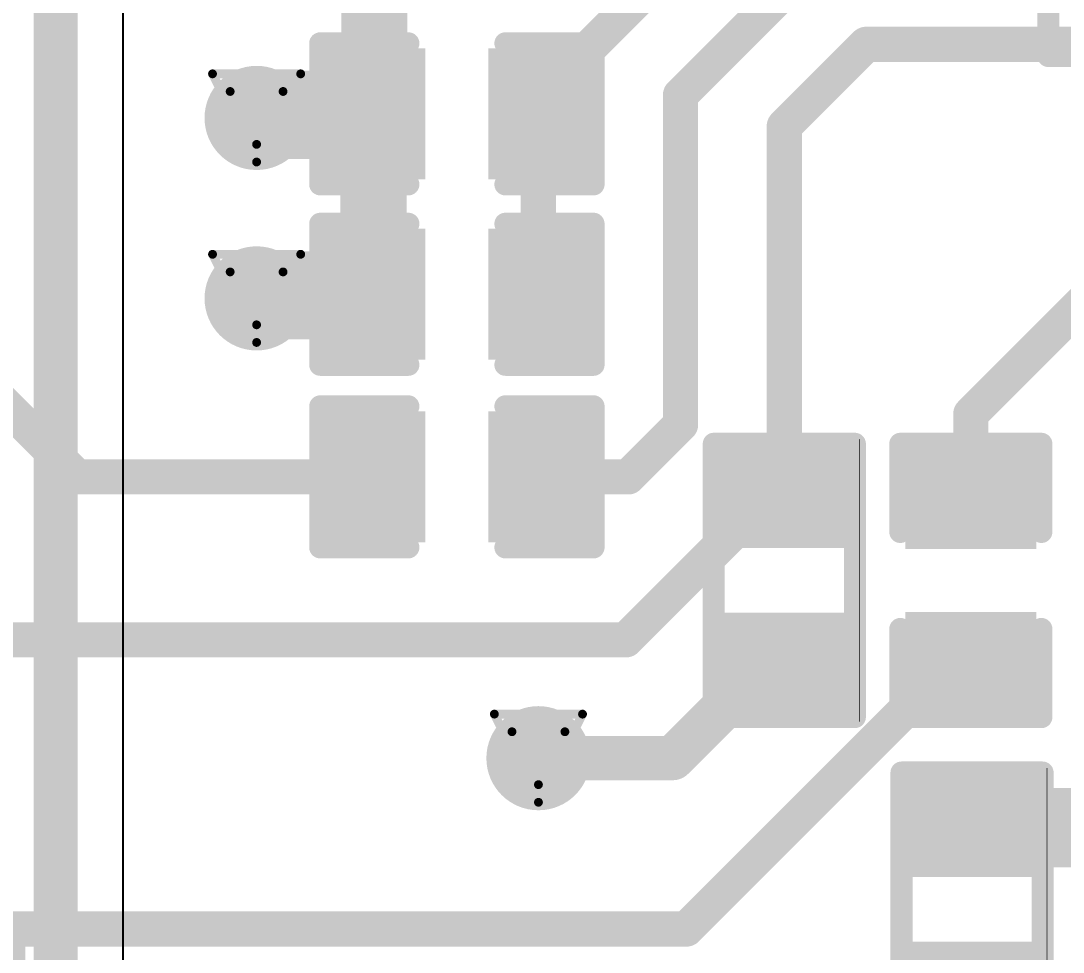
# Model space of a CAD drawing. Header units: inches. Extents: x -1 to 208, y -10 to 150.
# Drawn here: x 6.61 to 12.61, y 42.51 to 47.88 of the extents above; entities that cross this region are included whole.
import ezdxf

# ---------------------------------------------------------------- set-up
doc = ezdxf.new("R2010")
doc.units = ezdxf.units.IN
for name, color, linetype in [('Bottom Layer', 5, 'Continuous'), ('Drill Drawing', 1, 'Continuous'), ('Top Layer', 1, 'Continuous'), ('Top Overlay', 2, 'Continuous'), ('Top Paste', 8, 'Continuous'), ('Top Solder', 216, 'Continuous'), ('Via Holes', 16, 'Continuous')]:
    doc.layers.add(name, color=color, linetype=linetype)
doc.styles.add('Arial Black_Bold', font='', dxfattribs={"height": 0.2})
doc.styles.get('Arial Black_Bold').set_extended_font_data('Arial Black', bold=True)

# ---------------------------------------------------------------- blocks, each defined once
blk = doc.blocks.new('QFN_28_EP_4_4__7')
at = {"layer": 'Top Layer'}
for points in [[(-1.24, 2.2655), (-1.24, 1.6005), (-1.46, 1.6005), (-1.46, 2.2655)], [(-0.79, 2.2655), (-0.79, 1.6005), (-1.01, 1.6005), (-1.01, 2.2655)], [(-0.34, 2.2655), (-0.34, 1.6005), (-0.56, 1.6005), (-0.56, 2.2655)], [(0.11, 2.2655), (0.11, 1.6005), (-0.11, 1.6005), (-0.11, 2.2655)], [(0.56, 2.2655), (0.56, 1.6005), (0.34, 1.6005), (0.34, 2.2655)], [(1.01, 2.2655), (1.01, 1.6005), (0.79, 1.6005), (0.79, 2.2655)], [(1.46, 2.2655), (1.46, 1.6005), (1.24, 1.6005), (1.24, 2.2655)], [(-2.2655, 1.46), (-1.6005, 1.46), (-1.6005, 1.24), (-2.2655, 1.24)], [(1.6005, 1.46), (2.2655, 1.46), (2.2655, 1.24), (1.6005, 1.24)], [(-1.2, -1.2), (-1.2, 1.2), (1.2, 1.2), (1.2, -1.2)], [(-2.2655, 1.01), (-1.6005, 1.01), (-1.6005, 0.79), (-2.2655, 0.79)], [(1.6005, 1.01), (2.2655, 1.01), (2.2655, 0.79), (1.6005, 0.79)], [(-2.2655, 0.56), (-1.6005, 0.56), (-1.6005, 0.34), (-2.2655, 0.34)], [(1.6005, 0.56), (2.2655, 0.56), (2.2655, 0.34), (1.6005, 0.34)], [(-2.2655, 0.11), (-1.6005, 0.11), (-1.6005, -0.11), (-2.2655, -0.11)], [(1.6005, 0.11), (2.2655, 0.11), (2.2655, -0.11), (1.6005, -0.11)], [(-2.2655, -0.34), (-1.6005, -0.34), (-1.6005, -0.56), (-2.2655, -0.56)], [(1.6005, -0.34), (2.2655, -0.34), (2.2655, -0.56), (1.6005, -0.56)], [(-2.2655, -0.79), (-1.6005, -0.79), (-1.6005, -1.01), (-2.2655, -1.01)], [(1.6005, -0.79), (2.2655, -0.79), (2.2655, -1.01), (1.6005, -1.01)], [(-2.2655, -1.24), (-1.6005, -1.24), (-1.6005, -1.46), (-2.2655, -1.46)], [(1.6005, -1.24), (2.2655, -1.24), (2.2655, -1.46), (1.6005, -1.46)], [(-1.46, -2.2655), (-1.46, -1.6005), (-1.24, -1.6005), (-1.24, -2.2655)], [(-1.01, -2.2655), (-1.01, -1.6005), (-0.79, -1.6005), (-0.79, -2.2655)], [(-0.56, -2.2655), (-0.56, -1.6005), (-0.34, -1.6005), (-0.34, -2.2655)], [(-0.11, -2.2655), (-0.11, -1.6005), (0.11, -1.6005), (0.11, -2.2655)], [(0.34, -2.2655), (0.34, -1.6005), (0.56, -1.6005), (0.56, -2.2655)], [(0.79, -2.2655), (0.79, -1.6005), (1.01, -1.6005), (1.01, -2.2655)], [(1.24, -2.2655), (1.24, -1.6005), (1.46, -1.6005), (1.46, -2.2655)]]:
    blk.add_hatch(color=1, dxfattribs=at).paths.add_polyline_path(points)
at = {"layer": 'Top Paste'}
for points in [[(-1.24, 2.2655), (-1.24, 1.6005), (-1.46, 1.6005), (-1.46, 2.2655)], [(-0.79, 2.2655), (-0.79, 1.6005), (-1.01, 1.6005), (-1.01, 2.2655)], [(-0.34, 2.2655), (-0.34, 1.6005), (-0.56, 1.6005), (-0.56, 2.2655)], [(0.11, 2.2655), (0.11, 1.6005), (-0.11, 1.6005), (-0.11, 2.2655)], [(0.56, 2.2655), (0.56, 1.6005), (0.34, 1.6005), (0.34, 2.2655)], [(1.01, 2.2655), (1.01, 1.6005), (0.79, 1.6005), (0.79, 2.2655)], [(1.46, 2.2655), (1.46, 1.6005), (1.24, 1.6005), (1.24, 2.2655)], [(-2.2655, 1.46), (-1.6005, 1.46), (-1.6005, 1.24), (-2.2655, 1.24)], [(1.6005, 1.46), (2.2655, 1.46), (2.2655, 1.24), (1.6005, 1.24)], [(-1.2, -1.2), (-1.2, 1.2), (1.2, 1.2), (1.2, -1.2)], [(-2.2655, 1.01), (-1.6005, 1.01), (-1.6005, 0.79), (-2.2655, 0.79)], [(1.6005, 1.01), (2.2655, 1.01), (2.2655, 0.79), (1.6005, 0.79)], [(-2.2655, 0.56), (-1.6005, 0.56), (-1.6005, 0.34), (-2.2655, 0.34)], [(1.6005, 0.56), (2.2655, 0.56), (2.2655, 0.34), (1.6005, 0.34)], [(-2.2655, 0.11), (-1.6005, 0.11), (-1.6005, -0.11), (-2.2655, -0.11)], [(1.6005, 0.11), (2.2655, 0.11), (2.2655, -0.11), (1.6005, -0.11)], [(-2.2655, -0.34), (-1.6005, -0.34), (-1.6005, -0.56), (-2.2655, -0.56)], [(1.6005, -0.34), (2.2655, -0.34), (2.2655, -0.56), (1.6005, -0.56)], [(-2.2655, -0.79), (-1.6005, -0.79), (-1.6005, -1.01), (-2.2655, -1.01)], [(1.6005, -0.79), (2.2655, -0.79), (2.2655, -1.01), (1.6005, -1.01)], [(-2.2655, -1.24), (-1.6005, -1.24), (-1.6005, -1.46), (-2.2655, -1.46)], [(1.6005, -1.24), (2.2655, -1.24), (2.2655, -1.46), (1.6005, -1.46)], [(-1.46, -2.2655), (-1.46, -1.6005), (-1.24, -1.6005), (-1.24, -2.2655)], [(-1.01, -2.2655), (-1.01, -1.6005), (-0.79, -1.6005), (-0.79, -2.2655)], [(-0.56, -2.2655), (-0.56, -1.6005), (-0.34, -1.6005), (-0.34, -2.2655)], [(-0.11, -2.2655), (-0.11, -1.6005), (0.11, -1.6005), (0.11, -2.2655)], [(0.34, -2.2655), (0.34, -1.6005), (0.56, -1.6005), (0.56, -2.2655)], [(0.79, -2.2655), (0.79, -1.6005), (1.01, -1.6005), (1.01, -2.2655)], [(1.24, -2.2655), (1.24, -1.6005), (1.46, -1.6005), (1.46, -2.2655)]]:
    blk.add_hatch(color=8, dxfattribs=at).paths.add_polyline_path(points)
at = {"layer": 'Top Solder'}
for points in [[(-1.1384, 2.3671), (-1.1384, 1.4989), (-1.5616, 1.4989), (-1.5616, 2.3671)], [(-0.6884, 2.3671), (-0.6884, 1.4989), (-1.1116, 1.4989), (-1.1116, 2.3671)], [(-0.2384, 2.3671), (-0.2384, 1.4989), (-0.6616, 1.4989), (-0.6616, 2.3671)], [(0.2116, 2.3671), (0.2116, 1.4989), (-0.2116, 1.4989), (-0.2116, 2.3671)], [(0.6616, 2.3671), (0.6616, 1.4989), (0.2384, 1.4989), (0.2384, 2.3671)], [(1.1116, 2.3671), (1.1116, 1.4989), (0.6884, 1.4989), (0.6884, 2.3671)], [(1.5616, 2.3671), (1.5616, 1.4989), (1.1384, 1.4989), (1.1384, 2.3671)], [(-2.3671, 1.5616), (-1.4989, 1.5616), (-1.4989, 1.1384), (-2.3671, 1.1384)], [(1.4989, 1.5616), (2.3671, 1.5616), (2.3671, 1.1384), (1.4989, 1.1384)], [(-1.3016, -1.3016), (-1.3016, 1.3016), (1.3016, 1.3016), (1.3016, -1.3016)], [(-2.3671, 1.1116), (-1.4989, 1.1116), (-1.4989, 0.6884), (-2.3671, 0.6884)], [(1.4989, 1.1116), (2.3671, 1.1116), (2.3671, 0.6884), (1.4989, 0.6884)], [(-2.3671, 0.6616), (-1.4989, 0.6616), (-1.4989, 0.2384), (-2.3671, 0.2384)], [(1.4989, 0.6616), (2.3671, 0.6616), (2.3671, 0.2384), (1.4989, 0.2384)], [(-2.3671, 0.2116), (-1.4989, 0.2116), (-1.4989, -0.2116), (-2.3671, -0.2116)], [(1.4989, 0.2116), (2.3671, 0.2116), (2.3671, -0.2116), (1.4989, -0.2116)], [(-2.3671, -0.2384), (-1.4989, -0.2384), (-1.4989, -0.6616), (-2.3671, -0.6616)], [(1.4989, -0.2384), (2.3671, -0.2384), (2.3671, -0.6616), (1.4989, -0.6616)], [(-2.3671, -0.6884), (-1.4989, -0.6884), (-1.4989, -1.1116), (-2.3671, -1.1116)], [(1.4989, -0.6884), (2.3671, -0.6884), (2.3671, -1.1116), (1.4989, -1.1116)], [(-2.3671, -1.1384), (-1.4989, -1.1384), (-1.4989, -1.5616), (-2.3671, -1.5616)], [(1.4989, -1.1384), (2.3671, -1.1384), (2.3671, -1.5616), (1.4989, -1.5616)], [(-1.5616, -2.3671), (-1.5616, -1.4989), (-1.1384, -1.4989), (-1.1384, -2.3671)], [(-1.1116, -2.3671), (-1.1116, -1.4989), (-0.6884, -1.4989), (-0.6884, -2.3671)], [(-0.6616, -2.3671), (-0.6616, -1.4989), (-0.2384, -1.4989), (-0.2384, -2.3671)], [(-0.2116, -2.3671), (-0.2116, -1.4989), (0.2116, -1.4989), (0.2116, -2.3671)], [(0.2384, -2.3671), (0.2384, -1.4989), (0.6616, -1.4989), (0.6616, -2.3671)], [(0.6884, -2.3671), (0.6884, -1.4989), (1.1116, -1.4989), (1.1116, -2.3671)], [(1.1384, -2.3671), (1.1384, -1.4989), (1.5616, -1.4989), (1.5616, -2.3671)]]:
    blk.add_hatch(color=216, dxfattribs=at).paths.add_polyline_path(points)
at = {"layer": 'Top Overlay'}
for points in [[(-2, 2, 0.127, 0.127, 0), (-2, 1.6698, 0.127, 0.127, 0)], [(-1.6698, 2, 0.127, 0.127, 0), (-2, 2, 0.127, 0.127, 0)], [(2, 2, 0.127, 0.127, 0), (1.6698, 2, 0.127, 0.127, 0)], [(2, 2, 0.127, 0.127, 0), (2, 1.6698, 0.127, 0.127, 0)], [(-2.5146, 1.4478, 0.127, 0.127, 0), (-2.5146, 1.2954, 0.127, 0.127, 0)], [(-2.4384, 1.3716, 0.127, 0.127, 0), (-2.5146, 1.4478, 0.127, 0.127, 0)], [(-2.4384, 1.3716, 0.127, 0.127, 0), (-2.5146, 1.2954, 0.127, 0.127, 0)], [(-2, -1.6698, 0.127, 0.127, 0), (-2, -2, 0.127, 0.127, 0)], [(2, -1.6698, 0.127, 0.127, 0), (2, -2, 0.127, 0.127, 0)], [(-1.6698, -2, 0.127, 0.127, 0), (-2, -2, 0.127, 0.127, 0)], [(2, -2, 0.127, 0.127, 0), (1.6698, -2, 0.127, 0.127, 0)]]:
    blk.add_lwpolyline(points, format="xyseb", dxfattribs=at)
for points in [[(-2.0318, 2, 0.0635, 0.0635, 1), (-1.9683, 2, 0.0635, 0.0635, 1)], [(-2.0318, 2, 0.0635, 0.0635, 1), (-1.9683, 2, 0.0635, 0.0635, 1)], [(-1.7016, 2, 0.0635, 0.0635, 1), (-1.6381, 2, 0.0635, 0.0635, 1)], [(1.6381, 2, 0.0635, 0.0635, 1), (1.7016, 2, 0.0635, 0.0635, 1)], [(1.9683, 2, 0.0635, 0.0635, 1), (2.0318, 2, 0.0635, 0.0635, 1)], [(1.9683, 2, 0.0635, 0.0635, 1), (2.0318, 2, 0.0635, 0.0635, 1)], [(-2.0318, 1.6698, 0.0635, 0.0635, 1), (-1.9683, 1.6698, 0.0635, 0.0635, 1)], [(1.9683, 1.6698, 0.0635, 0.0635, 1), (2.0318, 1.6698, 0.0635, 0.0635, 1)], [(-2.5463, 1.4478, 0.0635, 0.0635, 1), (-2.4829, 1.4478, 0.0635, 0.0635, 1)], [(-2.5463, 1.4478, 0.0635, 0.0635, 1), (-2.4829, 1.4478, 0.0635, 0.0635, 1)], [(-2.4701, 1.3716, 0.0635, 0.0635, 1), (-2.4066, 1.3716, 0.0635, 0.0635, 1)], [(-2.4701, 1.3716, 0.0635, 0.0635, 1), (-2.4066, 1.3716, 0.0635, 0.0635, 1)], [(-2.5463, 1.2954, 0.0635, 0.0635, 1), (-2.4829, 1.2954, 0.0635, 0.0635, 1)], [(-2.5463, 1.2954, 0.0635, 0.0635, 1), (-2.4829, 1.2954, 0.0635, 0.0635, 1)], [(-2.0318, -1.6698, 0.0635, 0.0635, 1), (-1.9683, -1.6698, 0.0635, 0.0635, 1)], [(1.9683, -1.6698, 0.0635, 0.0635, 1), (2.0318, -1.6698, 0.0635, 0.0635, 1)], [(-2.0318, -2, 0.0635, 0.0635, 1), (-1.9683, -2, 0.0635, 0.0635, 1)], [(-2.0318, -2, 0.0635, 0.0635, 1), (-1.9683, -2, 0.0635, 0.0635, 1)], [(-1.7016, -2, 0.0635, 0.0635, 1), (-1.6381, -2, 0.0635, 0.0635, 1)], [(1.6381, -2, 0.0635, 0.0635, 1), (1.7016, -2, 0.0635, 0.0635, 1)], [(1.9683, -2, 0.0635, 0.0635, 1), (2.0318, -2, 0.0635, 0.0635, 1)], [(1.9683, -2, 0.0635, 0.0635, 1), (2.0318, -2, 0.0635, 0.0635, 1)]]:
    blk.add_lwpolyline(points, format="xyseb", close=True, dxfattribs=at)
blk = doc.blocks.new('R___0402_26')
at = {"layer": 'Top Layer'}
for points in [[(-0.6985, -0.3175), (-0.6985, 0.3175), (-0.2413, 0.3175), (-0.2413, -0.3175)], [(0.2413, -0.3175), (0.2413, 0.3175), (0.6985, 0.3175), (0.6985, -0.3175)]]:
    blk.add_hatch(color=1, dxfattribs=at).paths.add_polyline_path(points)
at = {"layer": 'Top Paste'}
for points in [[(-0.6985, -0.3175), (-0.6985, 0.3175), (-0.2413, 0.3175), (-0.2413, -0.3175)], [(0.2413, -0.3175), (0.2413, 0.3175), (0.6985, 0.3175), (0.6985, -0.3175)]]:
    blk.add_hatch(color=8, dxfattribs=at).paths.add_polyline_path(points)
at = {"layer": 'Top Solder'}
for points in [[(-0.7535, -0.3725), (-0.7535, 0.3725), (-0.1863, 0.3725), (-0.1863, -0.3725)], [(0.1863, -0.3725), (0.1863, 0.3725), (0.7535, 0.3725), (0.7535, -0.3725)]]:
    blk.add_hatch(color=216, dxfattribs=at).paths.add_polyline_path(points)
at = {"layer": 'Top Overlay'}
for points in [[(-0.7874, 0.4064, 0.127, 0.127, 0), (0.7874, 0.4064, 0.127, 0.127, 0)], [(-0.7874, 0.4064, 0.127, 0.127, 0), (-0.7874, -0.4064, 0.127, 0.127, 0)], [(0.7874, 0.4064, 0.127, 0.127, 0), (0.7874, -0.4064, 0.127, 0.127, 0)], [(-0.7874, -0.4064, 0.127, 0.127, 0), (0.7874, -0.4064, 0.127, 0.127, 0)], [(-0.8128, -0.4318, 0.00323, 0.00323, 0), (0.8128, -0.4318, 0.00323, 0.00323, 0)]]:
    blk.add_lwpolyline(points, format="xyseb", dxfattribs=at)
for points in [[(-0.8191, 0.4064, 0.0635, 0.0635, 1), (-0.7556, 0.4064, 0.0635, 0.0635, 1)], [(-0.8191, 0.4064, 0.0635, 0.0635, 1), (-0.7556, 0.4064, 0.0635, 0.0635, 1)], [(0.7556, 0.4064, 0.0635, 0.0635, 1), (0.8191, 0.4064, 0.0635, 0.0635, 1)], [(0.7556, 0.4064, 0.0635, 0.0635, 1), (0.8191, 0.4064, 0.0635, 0.0635, 1)], [(-0.8191, -0.4064, 0.0635, 0.0635, 1), (-0.7556, -0.4064, 0.0635, 0.0635, 1)], [(-0.8191, -0.4064, 0.0635, 0.0635, 1), (-0.7556, -0.4064, 0.0635, 0.0635, 1)], [(0.7556, -0.4064, 0.0635, 0.0635, 1), (0.8191, -0.4064, 0.0635, 0.0635, 1)], [(0.7556, -0.4064, 0.0635, 0.0635, 1), (0.8191, -0.4064, 0.0635, 0.0635, 1)], [(-0.8136, -0.4318, 0.00161, 0.00161, 1), (-0.812, -0.4318, 0.00161, 0.00161, 1)], [(0.812, -0.4318, 0.00161, 0.00161, 1), (0.8136, -0.4318, 0.00161, 0.00161, 1)]]:
    blk.add_lwpolyline(points, format="xyseb", close=True, dxfattribs=at)
blk = doc.blocks.new('R___0402_48')
at = {"layer": 'Top Layer'}
for points in [[(-0.6985, -0.3175), (-0.6985, 0.3175), (-0.2413, 0.3175), (-0.2413, -0.3175)], [(0.2413, -0.3175), (0.2413, 0.3175), (0.6985, 0.3175), (0.6985, -0.3175)]]:
    blk.add_hatch(color=1, dxfattribs=at).paths.add_polyline_path(points)
at = {"layer": 'Top Paste'}
for points in [[(-0.6985, -0.3175), (-0.6985, 0.3175), (-0.2413, 0.3175), (-0.2413, -0.3175)], [(0.2413, -0.3175), (0.2413, 0.3175), (0.6985, 0.3175), (0.6985, -0.3175)]]:
    blk.add_hatch(color=8, dxfattribs=at).paths.add_polyline_path(points)
at = {"layer": 'Top Solder'}
for points in [[(-0.7535, -0.3725), (-0.7535, 0.3725), (-0.1863, 0.3725), (-0.1863, -0.3725)], [(0.1863, -0.3725), (0.1863, 0.3725), (0.7535, 0.3725), (0.7535, -0.3725)]]:
    blk.add_hatch(color=216, dxfattribs=at).paths.add_polyline_path(points)
at = {"layer": 'Top Overlay'}
for points in [[(-0.7874, 0.4064, 0.127, 0.127, 0), (-0.7874, -0.4064, 0.127, 0.127, 0)], [(-0.7874, 0.4064, 0.127, 0.127, 0), (0.7874, 0.4064, 0.127, 0.127, 0)], [(0.7874, 0.4064, 0.127, 0.127, 0), (0.7874, -0.4064, 0.127, 0.127, 0)], [(-0.7874, -0.4064, 0.127, 0.127, 0), (0.7874, -0.4064, 0.127, 0.127, 0)], [(-0.8128, -0.4318, 0.00323, 0.00323, 0), (0.8128, -0.4318, 0.00323, 0.00323, 0)]]:
    blk.add_lwpolyline(points, format="xyseb", dxfattribs=at)
for points in [[(-0.8191, 0.4064, 0.0635, 0.0635, 1), (-0.7556, 0.4064, 0.0635, 0.0635, 1)], [(-0.8191, 0.4064, 0.0635, 0.0635, 1), (-0.7556, 0.4064, 0.0635, 0.0635, 1)], [(0.7556, 0.4064, 0.0635, 0.0635, 1), (0.8191, 0.4064, 0.0635, 0.0635, 1)], [(0.7556, 0.4064, 0.0635, 0.0635, 1), (0.8191, 0.4064, 0.0635, 0.0635, 1)], [(-0.8191, -0.4064, 0.0635, 0.0635, 1), (-0.7556, -0.4064, 0.0635, 0.0635, 1)], [(-0.8191, -0.4064, 0.0635, 0.0635, 1), (-0.7556, -0.4064, 0.0635, 0.0635, 1)], [(0.7556, -0.4064, 0.0635, 0.0635, 1), (0.8191, -0.4064, 0.0635, 0.0635, 1)], [(0.7556, -0.4064, 0.0635, 0.0635, 1), (0.8191, -0.4064, 0.0635, 0.0635, 1)], [(-0.8136, -0.4318, 0.00161, 0.00161, 1), (-0.812, -0.4318, 0.00161, 0.00161, 1)], [(0.812, -0.4318, 0.00161, 0.00161, 1), (0.8136, -0.4318, 0.00161, 0.00161, 1)]]:
    blk.add_lwpolyline(points, format="xyseb", close=True, dxfattribs=at)
blk = doc.blocks.new('C___0402_113')
at = {"layer": 'Top Layer'}
for points in [[(-0.6985, -0.3175), (-0.6985, 0.3175), (-0.2413, 0.3175), (-0.2413, -0.3175)], [(0.2413, -0.3175), (0.2413, 0.3175), (0.6985, 0.3175), (0.6985, -0.3175)]]:
    blk.add_hatch(color=1, dxfattribs=at).paths.add_polyline_path(points)
at = {"layer": 'Top Paste'}
for points in [[(-0.6985, -0.3175), (-0.6985, 0.3175), (-0.2413, 0.3175), (-0.2413, -0.3175)], [(0.2413, -0.3175), (0.2413, 0.3175), (0.6985, 0.3175), (0.6985, -0.3175)]]:
    blk.add_hatch(color=8, dxfattribs=at).paths.add_polyline_path(points)
at = {"layer": 'Top Solder'}
for points in [[(-0.7585, -0.3775), (-0.7585, 0.3775), (-0.1813, 0.3775), (-0.1813, -0.3775)], [(0.1813, -0.3775), (0.1813, 0.3775), (0.7585, 0.3775), (0.7585, -0.3775)]]:
    blk.add_hatch(color=216, dxfattribs=at).paths.add_polyline_path(points)
at = {"layer": 'Top Overlay'}
for points in [[(-0.7874, 0.4064, 0.127, 0.127, 0), (-0.2794, 0.4064, 0.127, 0.127, 0)], [(-0.7874, 0.4064, 0.127, 0.127, 0), (-0.7874, -0.4064, 0.127, 0.127, 0)], [(0.2794, 0.4064, 0.127, 0.127, 0), (0.7874, 0.4064, 0.127, 0.127, 0)], [(0.7874, -0.4064, 0.127, 0.127, 0), (0.7874, 0.4064, 0.127, 0.127, 0)], [(-0.7874, -0.4064, 0.127, 0.127, 0), (-0.2794, -0.4064, 0.127, 0.127, 0)], [(0.2794, -0.4064, 0.127, 0.127, 0), (0.7874, -0.4064, 0.127, 0.127, 0)]]:
    blk.add_lwpolyline(points, format="xyseb", dxfattribs=at)
for points in [[(-0.8192, 0.4064, 0.0635, 0.0635, 1), (-0.7557, 0.4064, 0.0635, 0.0635, 1)], [(-0.8192, 0.4064, 0.0635, 0.0635, 1), (-0.7557, 0.4064, 0.0635, 0.0635, 1)], [(-0.3111, 0.4064, 0.0635, 0.0635, 1), (-0.2477, 0.4064, 0.0635, 0.0635, 1)], [(0.2477, 0.4064, 0.0635, 0.0635, 1), (0.3111, 0.4064, 0.0635, 0.0635, 1)], [(0.7557, 0.4064, 0.0635, 0.0635, 1), (0.8192, 0.4064, 0.0635, 0.0635, 1)], [(0.7557, 0.4064, 0.0635, 0.0635, 1), (0.8192, 0.4064, 0.0635, 0.0635, 1)], [(-0.8191, -0.4064, 0.0635, 0.0635, 1), (-0.7556, -0.4064, 0.0635, 0.0635, 1)], [(-0.8191, -0.4064, 0.0635, 0.0635, 1), (-0.7556, -0.4064, 0.0635, 0.0635, 1)], [(-0.3111, -0.4064, 0.0635, 0.0635, 1), (-0.2477, -0.4064, 0.0635, 0.0635, 1)], [(0.2477, -0.4064, 0.0635, 0.0635, 1), (0.3111, -0.4064, 0.0635, 0.0635, 1)], [(0.7556, -0.4064, 0.0635, 0.0635, 1), (0.8191, -0.4064, 0.0635, 0.0635, 1)], [(0.7556, -0.4064, 0.0635, 0.0635, 1), (0.8191, -0.4064, 0.0635, 0.0635, 1)]]:
    blk.add_lwpolyline(points, format="xyseb", close=True, dxfattribs=at)
blk = doc.blocks.new('C___0402_114')
at = {"layer": 'Top Layer'}
for points in [[(-0.6985, -0.3175), (-0.6985, 0.3175), (-0.2413, 0.3175), (-0.2413, -0.3175)], [(0.2413, -0.3175), (0.2413, 0.3175), (0.6985, 0.3175), (0.6985, -0.3175)]]:
    blk.add_hatch(color=1, dxfattribs=at).paths.add_polyline_path(points)
at = {"layer": 'Top Paste'}
for points in [[(-0.6985, -0.3175), (-0.6985, 0.3175), (-0.2413, 0.3175), (-0.2413, -0.3175)], [(0.2413, -0.3175), (0.2413, 0.3175), (0.6985, 0.3175), (0.6985, -0.3175)]]:
    blk.add_hatch(color=8, dxfattribs=at).paths.add_polyline_path(points)
at = {"layer": 'Top Solder'}
for points in [[(-0.7585, -0.3775), (-0.7585, 0.3775), (-0.1813, 0.3775), (-0.1813, -0.3775)], [(0.1813, -0.3775), (0.1813, 0.3775), (0.7585, 0.3775), (0.7585, -0.3775)]]:
    blk.add_hatch(color=216, dxfattribs=at).paths.add_polyline_path(points)
at = {"layer": 'Top Overlay'}
for points in [[(-0.7874, 0.4064, 0.127, 0.127, 0), (-0.2794, 0.4064, 0.127, 0.127, 0)], [(-0.7874, -0.4064, 0.127, 0.127, 0), (-0.7874, 0.4064, 0.127, 0.127, 0)], [(0.2794, 0.4064, 0.127, 0.127, 0), (0.7874, 0.4064, 0.127, 0.127, 0)], [(0.7874, -0.4064, 0.127, 0.127, 0), (0.7874, 0.4064, 0.127, 0.127, 0)], [(-0.7874, -0.4064, 0.127, 0.127, 0), (-0.2794, -0.4064, 0.127, 0.127, 0)], [(0.2794, -0.4064, 0.127, 0.127, 0), (0.7874, -0.4064, 0.127, 0.127, 0)]]:
    blk.add_lwpolyline(points, format="xyseb", dxfattribs=at)
for points in [[(-0.8191, 0.4064, 0.0635, 0.0635, 1), (-0.7556, 0.4064, 0.0635, 0.0635, 1)], [(-0.8191, 0.4064, 0.0635, 0.0635, 1), (-0.7556, 0.4064, 0.0635, 0.0635, 1)], [(-0.3111, 0.4064, 0.0635, 0.0635, 1), (-0.2477, 0.4064, 0.0635, 0.0635, 1)], [(0.2477, 0.4064, 0.0635, 0.0635, 1), (0.3111, 0.4064, 0.0635, 0.0635, 1)], [(0.7556, 0.4064, 0.0635, 0.0635, 1), (0.8191, 0.4064, 0.0635, 0.0635, 1)], [(0.7556, 0.4064, 0.0635, 0.0635, 1), (0.8191, 0.4064, 0.0635, 0.0635, 1)], [(-0.8191, -0.4064, 0.0635, 0.0635, 1), (-0.7556, -0.4064, 0.0635, 0.0635, 1)], [(-0.8191, -0.4064, 0.0635, 0.0635, 1), (-0.7556, -0.4064, 0.0635, 0.0635, 1)], [(-0.3111, -0.4064, 0.0635, 0.0635, 1), (-0.2477, -0.4064, 0.0635, 0.0635, 1)], [(0.2477, -0.4064, 0.0635, 0.0635, 1), (0.3111, -0.4064, 0.0635, 0.0635, 1)], [(0.7556, -0.4064, 0.0635, 0.0635, 1), (0.8191, -0.4064, 0.0635, 0.0635, 1)], [(0.7556, -0.4064, 0.0635, 0.0635, 1), (0.8191, -0.4064, 0.0635, 0.0635, 1)]]:
    blk.add_lwpolyline(points, format="xyseb", close=True, dxfattribs=at)
blk = doc.blocks.new('C___0402_156')
at = {"layer": 'Top Layer'}
for points in [[(-0.6985, -0.3175), (-0.6985, 0.3175), (-0.2413, 0.3175), (-0.2413, -0.3175)], [(0.2413, -0.3175), (0.2413, 0.3175), (0.6985, 0.3175), (0.6985, -0.3175)]]:
    blk.add_hatch(color=1, dxfattribs=at).paths.add_polyline_path(points)
at = {"layer": 'Top Paste'}
for points in [[(-0.6985, -0.3175), (-0.6985, 0.3175), (-0.2413, 0.3175), (-0.2413, -0.3175)], [(0.2413, -0.3175), (0.2413, 0.3175), (0.6985, 0.3175), (0.6985, -0.3175)]]:
    blk.add_hatch(color=8, dxfattribs=at).paths.add_polyline_path(points)
at = {"layer": 'Top Solder'}
for points in [[(-0.7585, -0.3775), (-0.7585, 0.3775), (-0.1813, 0.3775), (-0.1813, -0.3775)], [(0.1813, -0.3775), (0.1813, 0.3775), (0.7585, 0.3775), (0.7585, -0.3775)]]:
    blk.add_hatch(color=216, dxfattribs=at).paths.add_polyline_path(points)
at = {"layer": 'Top Overlay'}
for points in [[(-0.7874, 0.4064, 0.127, 0.127, 0), (-0.2794, 0.4064, 0.127, 0.127, 0)], [(-0.7874, -0.4064, 0.127, 0.127, 0), (-0.7874, 0.4064, 0.127, 0.127, 0)], [(0.2794, 0.4064, 0.127, 0.127, 0), (0.7874, 0.4064, 0.127, 0.127, 0)], [(0.7874, -0.4064, 0.127, 0.127, 0), (0.7874, 0.4064, 0.127, 0.127, 0)], [(-0.7874, -0.4064, 0.127, 0.127, 0), (-0.2794, -0.4064, 0.127, 0.127, 0)], [(0.2794, -0.4064, 0.127, 0.127, 0), (0.7874, -0.4064, 0.127, 0.127, 0)]]:
    blk.add_lwpolyline(points, format="xyseb", dxfattribs=at)
for points in [[(-0.8191, 0.4064, 0.0635, 0.0635, 1), (-0.7556, 0.4064, 0.0635, 0.0635, 1)], [(-0.8191, 0.4064, 0.0635, 0.0635, 1), (-0.7556, 0.4064, 0.0635, 0.0635, 1)], [(-0.3111, 0.4064, 0.0635, 0.0635, 1), (-0.2477, 0.4064, 0.0635, 0.0635, 1)], [(0.2477, 0.4064, 0.0635, 0.0635, 1), (0.3111, 0.4064, 0.0635, 0.0635, 1)], [(0.7556, 0.4064, 0.0635, 0.0635, 1), (0.8191, 0.4064, 0.0635, 0.0635, 1)], [(0.7556, 0.4064, 0.0635, 0.0635, 1), (0.8191, 0.4064, 0.0635, 0.0635, 1)], [(-0.8191, -0.4064, 0.0635, 0.0635, 1), (-0.7556, -0.4064, 0.0635, 0.0635, 1)], [(-0.8191, -0.4064, 0.0635, 0.0635, 1), (-0.7556, -0.4064, 0.0635, 0.0635, 1)], [(-0.3111, -0.4064, 0.0635, 0.0635, 1), (-0.2477, -0.4064, 0.0635, 0.0635, 1)], [(0.2477, -0.4064, 0.0635, 0.0635, 1), (0.3111, -0.4064, 0.0635, 0.0635, 1)], [(0.7556, -0.4064, 0.0635, 0.0635, 1), (0.8191, -0.4064, 0.0635, 0.0635, 1)], [(0.7556, -0.4064, 0.0635, 0.0635, 1), (0.8191, -0.4064, 0.0635, 0.0635, 1)]]:
    blk.add_lwpolyline(points, format="xyseb", close=True, dxfattribs=at)
blk = doc.blocks.new('C___0402_158')
at = {"layer": 'Top Layer'}
for points in [[(-0.6985, -0.3175), (-0.6985, 0.3175), (-0.2413, 0.3175), (-0.2413, -0.3175)], [(0.2413, -0.3175), (0.2413, 0.3175), (0.6985, 0.3175), (0.6985, -0.3175)]]:
    blk.add_hatch(color=1, dxfattribs=at).paths.add_polyline_path(points)
at = {"layer": 'Top Paste'}
for points in [[(-0.6985, -0.3175), (-0.6985, 0.3175), (-0.2413, 0.3175), (-0.2413, -0.3175)], [(0.2413, -0.3175), (0.2413, 0.3175), (0.6985, 0.3175), (0.6985, -0.3175)]]:
    blk.add_hatch(color=8, dxfattribs=at).paths.add_polyline_path(points)
at = {"layer": 'Top Solder'}
for points in [[(-0.7585, -0.3775), (-0.7585, 0.3775), (-0.1813, 0.3775), (-0.1813, -0.3775)], [(0.1813, -0.3775), (0.1813, 0.3775), (0.7585, 0.3775), (0.7585, -0.3775)]]:
    blk.add_hatch(color=216, dxfattribs=at).paths.add_polyline_path(points)
at = {"layer": 'Top Overlay'}
for points in [[(-0.7874, 0.4064, 0.127, 0.127, 0), (-0.2794, 0.4064, 0.127, 0.127, 0)], [(-0.7874, 0.4064, 0.127, 0.127, 0), (-0.7874, -0.4064, 0.127, 0.127, 0)], [(0.2794, 0.4064, 0.127, 0.127, 0), (0.7874, 0.4064, 0.127, 0.127, 0)], [(0.7874, 0.4064, 0.127, 0.127, 0), (0.7874, -0.4064, 0.127, 0.127, 0)], [(-0.7874, -0.4064, 0.127, 0.127, 0), (-0.2794, -0.4064, 0.127, 0.127, 0)], [(0.2794, -0.4064, 0.127, 0.127, 0), (0.7874, -0.4064, 0.127, 0.127, 0)]]:
    blk.add_lwpolyline(points, format="xyseb", dxfattribs=at)
for points in [[(-0.8191, 0.4064, 0.0635, 0.0635, 1), (-0.7556, 0.4064, 0.0635, 0.0635, 1)], [(-0.8191, 0.4064, 0.0635, 0.0635, 1), (-0.7556, 0.4064, 0.0635, 0.0635, 1)], [(-0.3111, 0.4064, 0.0635, 0.0635, 1), (-0.2477, 0.4064, 0.0635, 0.0635, 1)], [(0.2477, 0.4064, 0.0635, 0.0635, 1), (0.3111, 0.4064, 0.0635, 0.0635, 1)], [(0.7556, 0.4064, 0.0635, 0.0635, 1), (0.8191, 0.4064, 0.0635, 0.0635, 1)], [(0.7556, 0.4064, 0.0635, 0.0635, 1), (0.8191, 0.4064, 0.0635, 0.0635, 1)], [(-0.8191, -0.4064, 0.0635, 0.0635, 1), (-0.7556, -0.4064, 0.0635, 0.0635, 1)], [(-0.8191, -0.4064, 0.0635, 0.0635, 1), (-0.7556, -0.4064, 0.0635, 0.0635, 1)], [(-0.3111, -0.4064, 0.0635, 0.0635, 1), (-0.2477, -0.4064, 0.0635, 0.0635, 1)], [(0.2477, -0.4064, 0.0635, 0.0635, 1), (0.3111, -0.4064, 0.0635, 0.0635, 1)], [(0.7556, -0.4064, 0.0635, 0.0635, 1), (0.8191, -0.4064, 0.0635, 0.0635, 1)], [(0.7556, -0.4064, 0.0635, 0.0635, 1), (0.8191, -0.4064, 0.0635, 0.0635, 1)]]:
    blk.add_lwpolyline(points, format="xyseb", close=True, dxfattribs=at)

msp = doc.modelspace()

# ---------------------------------------------------------------- hatches: boundary and pattern name
at = {"layer": 'Bottom Layer'}
h = msp.add_hatch(color=5, dxfattribs=at)
edge = h.paths.add_edge_path()
edge.add_arc((7.9647, 47.3204), 0.3, 0, 360)
h = msp.add_hatch(color=5, dxfattribs=at)
edge = h.paths.add_edge_path()
edge.add_arc((7.9647, 46.2807), 0.3, 0, 360)
h = msp.add_hatch(color=5, dxfattribs=at)
edge = h.paths.add_edge_path()
edge.add_arc((9.5885, 43.6313), 0.3, 0, 360)
at = {"layer": 'Top Layer'}
h = msp.add_hatch(color=1, dxfattribs=at)
edge = h.paths.add_edge_path()
edge.add_arc((7.9647, 47.3204), 0.3, 0, 360)
h = msp.add_hatch(color=1, dxfattribs=at)
edge = h.paths.add_edge_path()
edge.add_arc((7.9647, 46.2807), 0.3, 0, 360)
h = msp.add_hatch(color=1, dxfattribs=at)
edge = h.paths.add_edge_path()
edge.add_arc((9.5885, 43.6313), 0.3, 0, 360)
msp.add_hatch(color=1, dxfattribs=at).paths.add_polyline_path([(12.0866, 43.0027), (13.5429, 43.0027), (13.5429, 43.4599), (12.0866, 43.4599)])
at = {"layer": 'Via Holes'}
h = msp.add_hatch(color=7, dxfattribs=at)
edge = h.paths.add_edge_path()
edge.add_arc((7.9647, 47.3204), 0.15, 0, 360)
h = msp.add_hatch(color=7, dxfattribs=at)
edge = h.paths.add_edge_path()
edge.add_arc((7.9647, 46.2807), 0.15, 0, 360)
h = msp.add_hatch(color=7, dxfattribs=at)
edge = h.paths.add_edge_path()
edge.add_arc((9.5885, 43.6313), 0.15, 0, 360)

# ---------------------------------------------------------------- linework, layer by layer
at = {"layer": 'Bottom Layer'}
msp.add_line((7.1957, 36.8889), (7.1957, 56.4117), dxfattribs=at)
msp.add_lwpolyline([(6.8072, 36.728, 0.254, 0.254, 0), (6.8072, 57.0591, 0.254, 0.254, 0)], format="xyseb", dxfattribs=at)
at = {"layer": 'Drill Drawing'}
for points in [[(7.7107, 47.5744, 0.0508, 0.0508, 0), (8.2187, 47.5744, 0.0508, 0.0508, 0)], [(7.7107, 47.5744, 0.0508, 0.0508, 0), (7.9647, 47.0664, 0.0508, 0.0508, 0)], [(7.9647, 47.0664, 0.0508, 0.0508, 0), (8.2187, 47.5744, 0.0508, 0.0508, 0)], [(7.8123, 47.4728, 0.0508, 0.0508, 0), (8.1171, 47.4728, 0.0508, 0.0508, 0)], [(7.8123, 47.4728, 0.0508, 0.0508, 0), (7.9647, 47.168, 0.0508, 0.0508, 0)], [(7.9647, 47.168, 0.0508, 0.0508, 0), (8.1171, 47.4728, 0.0508, 0.0508, 0)], [(7.7107, 46.5347, 0.0508, 0.0508, 0), (8.2187, 46.5347, 0.0508, 0.0508, 0)], [(7.7107, 46.5347, 0.0508, 0.0508, 0), (7.9647, 46.0267, 0.0508, 0.0508, 0)], [(7.9647, 46.0267, 0.0508, 0.0508, 0), (8.2187, 46.5347, 0.0508, 0.0508, 0)], [(7.8123, 46.4331, 0.0508, 0.0508, 0), (8.1171, 46.4331, 0.0508, 0.0508, 0)], [(7.8123, 46.4331, 0.0508, 0.0508, 0), (7.9647, 46.1283, 0.0508, 0.0508, 0)], [(7.9647, 46.1283, 0.0508, 0.0508, 0), (8.1171, 46.4331, 0.0508, 0.0508, 0)], [(9.3345, 43.8853, 0.0508, 0.0508, 0), (9.8425, 43.8853, 0.0508, 0.0508, 0)], [(9.3345, 43.8853, 0.0508, 0.0508, 0), (9.5885, 43.3773, 0.0508, 0.0508, 0)], [(9.5885, 43.3773, 0.0508, 0.0508, 0), (9.8425, 43.8853, 0.0508, 0.0508, 0)], [(9.4361, 43.7837, 0.0508, 0.0508, 0), (9.7409, 43.7837, 0.0508, 0.0508, 0)], [(9.4361, 43.7837, 0.0508, 0.0508, 0), (9.5885, 43.4789, 0.0508, 0.0508, 0)], [(9.5885, 43.4789, 0.0508, 0.0508, 0), (9.7409, 43.7837, 0.0508, 0.0508, 0)]]:
    msp.add_lwpolyline(points, format="xyseb", dxfattribs=at)
for points in [[(7.698, 47.5744, 0.0254, 0.0254, 1), (7.7234, 47.5744, 0.0254, 0.0254, 1)], [(7.698, 47.5744, 0.0254, 0.0254, 1), (7.7234, 47.5744, 0.0254, 0.0254, 1)], [(8.206, 47.5744, 0.0254, 0.0254, 1), (8.2314, 47.5744, 0.0254, 0.0254, 1)], [(8.206, 47.5744, 0.0254, 0.0254, 1), (8.2314, 47.5744, 0.0254, 0.0254, 1)], [(7.7996, 47.4728, 0.0254, 0.0254, 1), (7.825, 47.4728, 0.0254, 0.0254, 1)], [(7.7996, 47.4728, 0.0254, 0.0254, 1), (7.825, 47.4728, 0.0254, 0.0254, 1)], [(8.1044, 47.4728, 0.0254, 0.0254, 1), (8.1298, 47.4728, 0.0254, 0.0254, 1)], [(8.1044, 47.4728, 0.0254, 0.0254, 1), (8.1298, 47.4728, 0.0254, 0.0254, 1)], [(7.952, 47.168, 0.0254, 0.0254, 1), (7.9774, 47.168, 0.0254, 0.0254, 1)], [(7.952, 47.168, 0.0254, 0.0254, 1), (7.9774, 47.168, 0.0254, 0.0254, 1)], [(7.952, 47.0664, 0.0254, 0.0254, 1), (7.9774, 47.0664, 0.0254, 0.0254, 1)], [(7.952, 47.0664, 0.0254, 0.0254, 1), (7.9774, 47.0664, 0.0254, 0.0254, 1)], [(7.698, 46.5347, 0.0254, 0.0254, 1), (7.7234, 46.5347, 0.0254, 0.0254, 1)], [(7.698, 46.5347, 0.0254, 0.0254, 1), (7.7234, 46.5347, 0.0254, 0.0254, 1)], [(8.206, 46.5347, 0.0254, 0.0254, 1), (8.2314, 46.5347, 0.0254, 0.0254, 1)], [(8.206, 46.5347, 0.0254, 0.0254, 1), (8.2314, 46.5347, 0.0254, 0.0254, 1)], [(7.7996, 46.4331, 0.0254, 0.0254, 1), (7.825, 46.4331, 0.0254, 0.0254, 1)], [(7.7996, 46.4331, 0.0254, 0.0254, 1), (7.825, 46.4331, 0.0254, 0.0254, 1)], [(8.1044, 46.4331, 0.0254, 0.0254, 1), (8.1298, 46.4331, 0.0254, 0.0254, 1)], [(8.1044, 46.4331, 0.0254, 0.0254, 1), (8.1298, 46.4331, 0.0254, 0.0254, 1)], [(7.952, 46.1283, 0.0254, 0.0254, 1), (7.9774, 46.1283, 0.0254, 0.0254, 1)], [(7.952, 46.1283, 0.0254, 0.0254, 1), (7.9774, 46.1283, 0.0254, 0.0254, 1)], [(7.952, 46.0267, 0.0254, 0.0254, 1), (7.9774, 46.0267, 0.0254, 0.0254, 1)], [(7.952, 46.0267, 0.0254, 0.0254, 1), (7.9774, 46.0267, 0.0254, 0.0254, 1)], [(9.3218, 43.8853, 0.0254, 0.0254, 1), (9.3472, 43.8853, 0.0254, 0.0254, 1)], [(9.3218, 43.8853, 0.0254, 0.0254, 1), (9.3472, 43.8853, 0.0254, 0.0254, 1)], [(9.8298, 43.8853, 0.0254, 0.0254, 1), (9.8552, 43.8853, 0.0254, 0.0254, 1)], [(9.8298, 43.8853, 0.0254, 0.0254, 1), (9.8552, 43.8853, 0.0254, 0.0254, 1)], [(9.4234, 43.7837, 0.0254, 0.0254, 1), (9.4488, 43.7837, 0.0254, 0.0254, 1)], [(9.4234, 43.7837, 0.0254, 0.0254, 1), (9.4488, 43.7837, 0.0254, 0.0254, 1)], [(9.7282, 43.7837, 0.0254, 0.0254, 1), (9.7536, 43.7837, 0.0254, 0.0254, 1)], [(9.7282, 43.7837, 0.0254, 0.0254, 1), (9.7536, 43.7837, 0.0254, 0.0254, 1)], [(9.5758, 43.4789, 0.0254, 0.0254, 1), (9.6012, 43.4789, 0.0254, 0.0254, 1)], [(9.5758, 43.4789, 0.0254, 0.0254, 1), (9.6012, 43.4789, 0.0254, 0.0254, 1)], [(9.5758, 43.3773, 0.0254, 0.0254, 1), (9.6012, 43.3773, 0.0254, 0.0254, 1)], [(9.5758, 43.3773, 0.0254, 0.0254, 1), (9.6012, 43.3773, 0.0254, 0.0254, 1)]]:
    msp.add_lwpolyline(points, format="xyseb", close=True, dxfattribs=at)
at = {"layer": 'Top Layer'}
for points in [[(9.5885, 47.4328, 0.2032, 0.2032, 0), (10.9328, 48.7772, 0.2032, 0.2032, 0)], [(8.6426, 47.3439, 0.381, 0.381, 0), (8.6426, 48.3805, 0.381, 0.381, 0)], [(10.4071, 47.4518, 0.2032, 0.2032, 0), (11.2824, 48.3272, 0.2032, 0.2032, 0)], [(11.0051, 47.2727, 0.2032, 0.2032, 0), (11.4765, 47.7442, 0.2032, 0.2032, 0)], [(11.4765, 47.7442, 0.2032, 0.2032, 0), (13.1765, 47.7442, 0.2032, 0.2032, 0)], [(7.9647, 47.3204, 0.508, 0.508, 0), (7.9823, 47.338, 0.508, 0.508, 0)], [(7.9823, 47.338, 0.508, 0.508, 0), (8.5159, 47.338, 0.508, 0.508, 0)], [(8.5159, 47.338, 0.508, 0.508, 0), (8.5187, 47.3408, 0.508, 0.508, 0)], [(8.5187, 47.3408, 0.508, 0.508, 0), (8.5947, 47.3408, 0.508, 0.508, 0)], [(8.6384, 46.3145, 0.381, 0.381, 0), (8.6384, 47.3336, 0.381, 0.381, 0)], [(9.5885, 47.1915, 0.2032, 0.2032, 0), (9.5885, 47.4328, 0.2032, 0.2032, 0)], [(10.4071, 45.554, 0.2032, 0.2032, 0), (10.4071, 47.4518, 0.2032, 0.2032, 0)], [(9.5885, 47.1915, 0.2032, 0.2032, 0), (9.5885, 47.3439, 0.2032, 0.2032, 0)], [(11.0051, 45.2525, 0.2032, 0.2032, 0), (11.0051, 47.2727, 0.2032, 0.2032, 0)], [(9.5885, 46.3042, 0.2032, 0.2032, 0), (9.5885, 47.1915, 0.2032, 0.2032, 0)], [(12.0797, 45.6142, 0.2032, 0.2032, 0), (13.6265, 47.161, 0.2032, 0.2032, 0)], [(7.9647, 46.2807, 0.508, 0.508, 0), (7.9823, 46.2983, 0.508, 0.508, 0)], [(7.9823, 46.2983, 0.508, 0.508, 0), (8.592, 46.2983, 0.508, 0.508, 0)], [(8.592, 46.2983, 0.508, 0.508, 0), (8.5947, 46.301, 0.508, 0.508, 0)], [(6.2038, 45.9796, 0.2032, 0.2032, 0), (6.9311, 45.2523, 0.2032, 0.2032, 0)], [(12.0797, 45.1253, 0.2032, 0.2032, 0), (12.0797, 45.6142, 0.2032, 0.2032, 0)], [(10.1053, 45.2523, 0.2032, 0.2032, 0), (10.4071, 45.554, 0.2032, 0.2032, 0)], [(6.9311, 45.2523, 0.2032, 0.2032, 0), (8.6487, 45.2523, 0.2032, 0.2032, 0)], [(9.5885, 45.2523, 0.2032, 0.2032, 0), (10.1053, 45.2523, 0.2032, 0.2032, 0)], [(10.8781, 45.1255, 0.2032, 0.2032, 0), (11.0051, 45.2525, 0.2032, 0.2032, 0)], [(10.8058, 45.1255, 0.2032, 0.2032, 0), (10.8781, 45.1255, 0.2032, 0.2032, 0)], [(10.8781, 44.9985, 0.2032, 0.2032, 0), (11.0051, 45.1255, 0.2032, 0.2032, 0)], [(10.0921, 44.3133, 0.2032, 0.2032, 0), (10.7772, 44.9985, 0.2032, 0.2032, 0)], [(10.7772, 44.9985, 0.2032, 0.2032, 0), (10.8781, 44.9985, 0.2032, 0.2032, 0)], [(4.4276, 44.3133, 0.2032, 0.2032, 0), (10.0921, 44.3133, 0.2032, 0.2032, 0)], [(10.3618, 43.6313, 0.254, 0.254, 0), (10.9162, 44.1857, 0.254, 0.254, 0)], [(10.9162, 44.1857, 0.254, 0.254, 0), (11.0051, 44.1857, 0.254, 0.254, 0)], [(11.9527, 44.0585, 0.2032, 0.2032, 0), (12.0797, 44.1855, 0.2032, 0.2032, 0)], [(10.4408, 42.6471, 0.2032, 0.2032, 0), (11.8521, 44.0585, 0.2032, 0.2032, 0)], [(11.8521, 44.0585, 0.2032, 0.2032, 0), (11.9527, 44.0585, 0.2032, 0.2032, 0)], [(9.5885, 43.6313, 0.254, 0.254, 0), (10.3618, 43.6313, 0.254, 0.254, 0)], [(4.4196, 42.6471, 0.2032, 0.2032, 0), (10.4408, 42.6471, 0.2032, 0.2032, 0)]]:
    msp.add_lwpolyline(points, format="xyseb", dxfattribs=at)
for points in [[(11.4257, 47.7442, 0.1016, 0.1016, 1), (11.5273, 47.7442, 0.1016, 0.1016, 1)], [(11.4257, 47.7442, 0.1016, 0.1016, 1), (11.5273, 47.7442, 0.1016, 0.1016, 1)], [(7.8377, 47.3204, 0.254, 0.254, 1), (8.0917, 47.3204, 0.254, 0.254, 1)], [(7.8553, 47.338, 0.254, 0.254, 1), (8.1093, 47.338, 0.254, 0.254, 1)], [(7.8553, 47.338, 0.254, 0.254, 1), (8.1093, 47.338, 0.254, 0.254, 1)], [(8.3889, 47.338, 0.254, 0.254, 1), (8.6429, 47.338, 0.254, 0.254, 1)], [(8.3889, 47.338, 0.254, 0.254, 1), (8.6429, 47.338, 0.254, 0.254, 1)], [(8.3917, 47.3408, 0.254, 0.254, 1), (8.6457, 47.3408, 0.254, 0.254, 1)], [(8.3917, 47.3408, 0.254, 0.254, 1), (8.6457, 47.3408, 0.254, 0.254, 1)], [(8.4677, 47.3408, 0.254, 0.254, 1), (8.7217, 47.3408, 0.254, 0.254, 1)], [(8.5431, 47.3336, 0.1905, 0.1905, 1), (8.7336, 47.3336, 0.1905, 0.1905, 1)], [(8.5473, 47.3439, 0.1905, 0.1905, 1), (8.7378, 47.3439, 0.1905, 0.1905, 1)], [(9.5377, 47.4328, 0.1016, 0.1016, 1), (9.6393, 47.4328, 0.1016, 0.1016, 1)], [(9.5377, 47.4328, 0.1016, 0.1016, 1), (9.6393, 47.4328, 0.1016, 0.1016, 1)], [(10.3563, 47.4518, 0.1016, 0.1016, 1), (10.4579, 47.4518, 0.1016, 0.1016, 1)], [(10.3563, 47.4518, 0.1016, 0.1016, 1), (10.4579, 47.4518, 0.1016, 0.1016, 1)], [(9.5377, 47.3439, 0.1016, 0.1016, 1), (9.6393, 47.3439, 0.1016, 0.1016, 1)], [(10.9543, 47.2727, 0.1016, 0.1016, 1), (11.0559, 47.2727, 0.1016, 0.1016, 1)], [(10.9543, 47.2727, 0.1016, 0.1016, 1), (11.0559, 47.2727, 0.1016, 0.1016, 1)], [(9.5377, 47.1915, 0.1016, 0.1016, 1), (9.6393, 47.1915, 0.1016, 0.1016, 1)], [(9.5377, 47.1915, 0.1016, 0.1016, 1), (9.6393, 47.1915, 0.1016, 0.1016, 1)], [(9.5377, 47.1915, 0.1016, 0.1016, 1), (9.6393, 47.1915, 0.1016, 0.1016, 1)], [(7.8553, 46.2983, 0.254, 0.254, 1), (8.1093, 46.2983, 0.254, 0.254, 1)], [(7.8553, 46.2983, 0.254, 0.254, 1), (8.1093, 46.2983, 0.254, 0.254, 1)], [(8.465, 46.2983, 0.254, 0.254, 1), (8.719, 46.2983, 0.254, 0.254, 1)], [(8.465, 46.2983, 0.254, 0.254, 1), (8.719, 46.2983, 0.254, 0.254, 1)], [(8.4677, 46.301, 0.254, 0.254, 1), (8.7217, 46.301, 0.254, 0.254, 1)], [(7.8377, 46.2807, 0.254, 0.254, 1), (8.0917, 46.2807, 0.254, 0.254, 1)], [(8.5431, 46.3145, 0.1905, 0.1905, 1), (8.7336, 46.3145, 0.1905, 0.1905, 1)], [(9.5377, 46.3042, 0.1016, 0.1016, 1), (9.6393, 46.3042, 0.1016, 0.1016, 1)], [(12.0289, 45.6142, 0.1016, 0.1016, 1), (12.1305, 45.6142, 0.1016, 0.1016, 1)], [(12.0289, 45.6142, 0.1016, 0.1016, 1), (12.1305, 45.6142, 0.1016, 0.1016, 1)], [(10.3563, 45.554, 0.1016, 0.1016, 1), (10.4579, 45.554, 0.1016, 0.1016, 1)], [(10.3563, 45.554, 0.1016, 0.1016, 1), (10.4579, 45.554, 0.1016, 0.1016, 1)], [(6.8803, 45.2523, 0.1016, 0.1016, 1), (6.9819, 45.2523, 0.1016, 0.1016, 1)], [(6.8803, 45.2523, 0.1016, 0.1016, 1), (6.9819, 45.2523, 0.1016, 0.1016, 1)], [(8.5979, 45.2523, 0.1016, 0.1016, 1), (8.6995, 45.2523, 0.1016, 0.1016, 1)], [(9.5377, 45.2523, 0.1016, 0.1016, 1), (9.6393, 45.2523, 0.1016, 0.1016, 1)], [(10.0545, 45.2523, 0.1016, 0.1016, 1), (10.1561, 45.2523, 0.1016, 0.1016, 1)], [(10.0545, 45.2523, 0.1016, 0.1016, 1), (10.1561, 45.2523, 0.1016, 0.1016, 1)], [(10.9543, 45.2525, 0.1016, 0.1016, 1), (11.0559, 45.2525, 0.1016, 0.1016, 1)], [(10.9543, 45.2525, 0.1016, 0.1016, 1), (11.0559, 45.2525, 0.1016, 0.1016, 1)], [(10.755, 45.1255, 0.1016, 0.1016, 1), (10.8566, 45.1255, 0.1016, 0.1016, 1)], [(10.8273, 45.1255, 0.1016, 0.1016, 1), (10.9289, 45.1255, 0.1016, 0.1016, 1)], [(10.8273, 45.1255, 0.1016, 0.1016, 1), (10.9289, 45.1255, 0.1016, 0.1016, 1)], [(10.9543, 45.1255, 0.1016, 0.1016, 1), (11.0559, 45.1255, 0.1016, 0.1016, 1)], [(12.0289, 45.1253, 0.1016, 0.1016, 1), (12.1305, 45.1253, 0.1016, 0.1016, 1)], [(10.7264, 44.9985, 0.1016, 0.1016, 1), (10.828, 44.9985, 0.1016, 0.1016, 1)], [(10.7264, 44.9985, 0.1016, 0.1016, 1), (10.828, 44.9985, 0.1016, 0.1016, 1)], [(10.8273, 44.9985, 0.1016, 0.1016, 1), (10.9289, 44.9985, 0.1016, 0.1016, 1)], [(10.8273, 44.9985, 0.1016, 0.1016, 1), (10.9289, 44.9985, 0.1016, 0.1016, 1)], [(10.0413, 44.3133, 0.1016, 0.1016, 1), (10.1429, 44.3133, 0.1016, 0.1016, 1)], [(10.0413, 44.3133, 0.1016, 0.1016, 1), (10.1429, 44.3133, 0.1016, 0.1016, 1)], [(10.8527, 44.1857, 0.127, 0.127, 1), (10.9797, 44.1857, 0.127, 0.127, 1)], [(10.8527, 44.1857, 0.127, 0.127, 1), (10.9797, 44.1857, 0.127, 0.127, 1)], [(10.9416, 44.1857, 0.127, 0.127, 1), (11.0686, 44.1857, 0.127, 0.127, 1)], [(12.0289, 44.1855, 0.1016, 0.1016, 1), (12.1305, 44.1855, 0.1016, 0.1016, 1)], [(11.8013, 44.0585, 0.1016, 0.1016, 1), (11.9029, 44.0585, 0.1016, 0.1016, 1)], [(11.8013, 44.0585, 0.1016, 0.1016, 1), (11.9029, 44.0585, 0.1016, 0.1016, 1)], [(11.9019, 44.0585, 0.1016, 0.1016, 1), (12.0035, 44.0585, 0.1016, 0.1016, 1)], [(11.9019, 44.0585, 0.1016, 0.1016, 1), (12.0035, 44.0585, 0.1016, 0.1016, 1)], [(9.525, 43.6313, 0.127, 0.127, 1), (9.652, 43.6313, 0.127, 0.127, 1)], [(10.2983, 43.6313, 0.127, 0.127, 1), (10.4253, 43.6313, 0.127, 0.127, 1)], [(10.2983, 43.6313, 0.127, 0.127, 1), (10.4253, 43.6313, 0.127, 0.127, 1)], [(10.39, 42.6471, 0.1016, 0.1016, 1), (10.4916, 42.6471, 0.1016, 0.1016, 1)], [(10.39, 42.6471, 0.1016, 0.1016, 1), (10.4916, 42.6471, 0.1016, 0.1016, 1)]]:
    msp.add_lwpolyline(points, format="xyseb", close=True, dxfattribs=at)

# ---------------------------------------------------------------- block references
for name, p, rotation in [('QFN_28_EP_4_4__7', (14.5265, 49.6772), 180), ('R___0402_26', (11.0051, 44.6556), 90), ('C___0402_158', (12.0797, 44.6554), 90), ('R___0402_48', (12.0866, 42.7614), 90)]:
    msp.add_blockref(name, p, dxfattribs=dict(rotation=rotation))
for name, p in [('C___0402_113', (9.1186, 47.3439)), ('C___0402_114', (9.1186, 46.3042)), ('C___0402_156', (9.1186, 45.2523))]:
    msp.add_blockref(name, p)

# ---------------------------------------------------------------- texts
at = {"layer": 'Top Overlay', "style": 'Arial Black_Bold'}
msp.add_text('HEADSET', height=1.905, rotation=90, dxfattribs=at).set_placement((8.2282, 28.1313))

doc.saveas('drawing.dxf')
